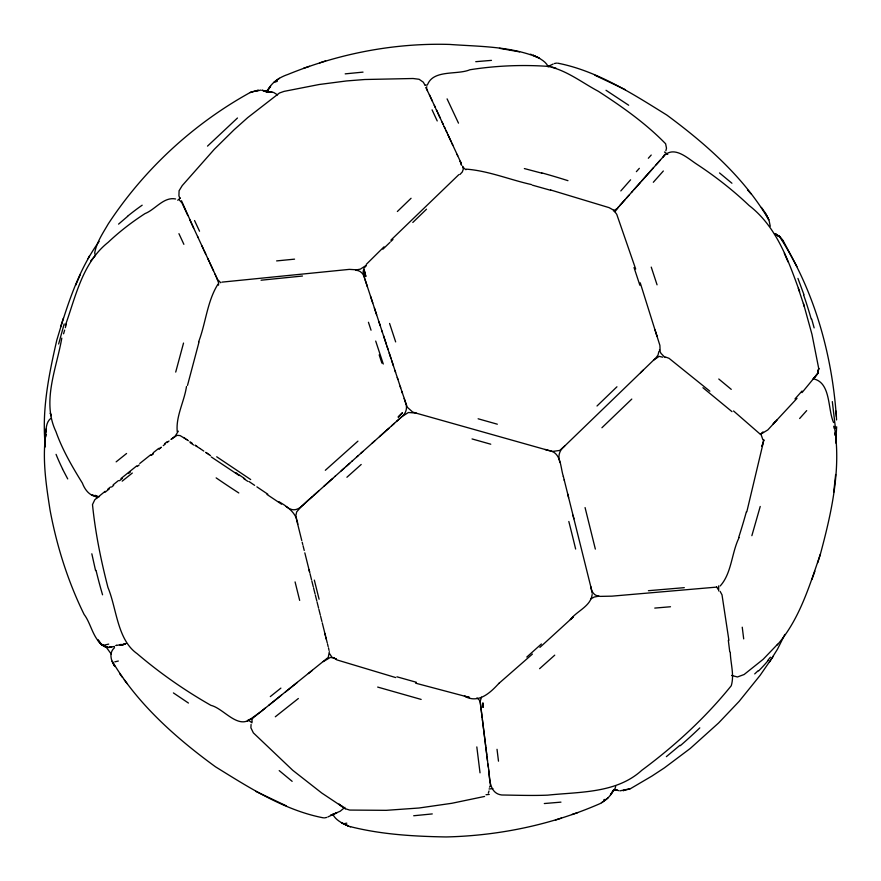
<?xml version="1.0" encoding="UTF-8"?>
<svg xmlns="http://www.w3.org/2000/svg" width="881" height="881" viewBox="0 0 881 881"><rect width="100%" height="100%" fill="white"/><g stroke="black" fill="none" stroke-linecap="round" stroke-linejoin="round"><path stroke-width="1.32" d="M218.543 285.169L218.576 282.79L216.076 276.337M836.664 426.778L835.673 442.967M251.074 724.457L250.898 727.816L253.365 732.871L292.734 770.291L321.796 793.054L345.341 808.725L349.625 810.068L386.208 810.333L418.993 808.009L451.865 803.285L484.594 796.446M50.757 418.409C45.272 422.803 46.219 430.974 45.46 437.251L45.768 434.19C42.222 459.519 46.164 485.112 50.063 510.132C56.802 546.209 67.947 581.526 84.147 614.509C91.987 624.585 93.496 643.582 107.79 647.161L101.888 644.98L97.901 640.267L101.888 644.98L107.042 647.205L101.645 644.749L98.132 640.19L101.645 644.749L106.337 647.238L101.601 644.551L105.621 647.172L108.792 647.48L114.519 646.434M777.24 644.958C799.563 619.42 809.507 585.656 820.376 554.204C831.411 512.984 841.432 469.32 834.395 426.58M833.723 492.226L835.651 474.507M718.698 585.865L718.643 590.931M45.746 432.417L46.164 429.003M592.153 594.543C590.788 606.326 576.846 610.996 570.337 619.585L573.399 616.81L539.91 647.381M329.351 651.676L328.25 657.391L268.65 705.417M762.803 444.575L746.813 511.828M187.51 385.393L199.018 342.026M665.871 150.761L666.499 148.195L665.618 143.768C645.751 123.351 622.173 106.711 598.309 91.283C581.923 82.561 566.439 70.15 547.971 66.372C521.926 64.566 495.684 65.712 469.881 69.764C457.338 75.149 433.683 69.39 427.604 84.477M658.889 351.497L658.008 355.109L655.827 357.961L562.585 448.066A10.605 8.403 -78.4 0 0 559.017 458.726L559.809 462.25M175.715 372.079L183.534 343.05M61.791 338.128C56.56 368.588 41.594 401.505 55.921 431.547C62.386 449.839 72.198 466.666 82.374 483.107C85.16 490.53 90.699 497.38 99.498 496.631M186.508 386.473C184.283 401.56 175.704 416.35 177.246 431.723M58.642 343.997L64.17 323.977M760.226 506.465L751.867 535.681M99.124 241.449C77.969 270.621 67.077 306.048 56.791 340.176C48.807 374.954 41.44 411.064 45.405 446.876M63.575 333.8L64.632 330.122M65.337 327.677L66.383 323.999M198.654 341.795C205.813 323.041 207.189 301.247 217.948 284.211M615.687 786.447L614.927 789.068L610.478 794.717L613.462 790.125M65.337 325.43C75.81 296.148 82.506 262.648 108.176 242.319C119.497 231.593 131.908 222.067 145.002 213.598C155.309 209.568 163.712 196.54 175.594 198.974M817.733 562.728L820.376 554.204M488.349 793.076L489.01 790.973M60.547 326.917L63.3 318.371M739.115 537.553C731.538 552.839 731.77 573.256 720.184 585.986M811.875 579.577L814.892 571.185M80.138 274.927L75.612 285.323M784.861 634.441L777.549 649.077L769.432 662.072M88.067 258.618L89.433 255.953M614.949 211.792L618.583 206.936M481.489 697.19L480.156 701.485L481.83 714.976M178.325 431.161L175.242 436.018L171.31 439.19M612.835 791.105C610.28 796.798 605.313 800.598 600.06 803.615C551.605 824.803 498.888 835.717 446.094 836.95C413.497 836.377 380.669 834.483 348.997 826.301C342.984 823.636 335.947 820.552 332.853 814.374M773.419 656.07L760.105 675.364L739.071 701.441L718.566 723.004L690.23 748.487L664.406 767.869L651.83 776.128L630.532 788.627L619.894 790.874M266.084 91.899L270.577 86.206L267.582 90.853C271.337 82.484 279.53 77.264 287.944 74.433C339.009 53.554 394.501 42.795 449.695 44.435C479.198 46.605 510.738 46.109 538.445 57.728C542.156 59.974 546.374 62.463 548.114 66.626M114.53 647.678C108.605 652.788 110.94 660.926 114.871 666.51L112.25 661.246C137.425 703.908 175.826 737.893 215.515 766.822C248.982 787.493 284.266 810.355 323.426 817.854M760.986 434.421L762.99 431.855M366.221 264.443L384.006 246.845M767.725 660.508L770.423 657.204M344.9 807.337L340.209 811.236L330.628 815.31L336.894 812.8M777.648 644.198L763.166 659.307L744.115 674.516L737.441 676.971L731.637 675.441M802.007 392.629L817.799 373.423L818.713 368.456L811.985 334.406L803.428 303.416M94.873 256.03L90.798 260.765M806.688 410.623L799.64 418.519M802.018 391.032L794.992 398.917M636.379 171.663L639.342 168.326M663.338 171.002L653.317 182.279M797.008 398.366L773.111 424.091L777.097 419.94M366.342 265.566L363.985 268.209L363.115 271.656L364.69 278.495M632.536 191.265L617.129 208.566L613.407 210.878M641.985 180.649L645.729 176.442M619.651 205.736L624.86 199.888M626.358 198.214L629.023 195.208M631.446 192.487L640.531 182.29M660.122 160.287L634.111 189.492M656.07 164.835L663.811 156.146A10.616 5.066 19 0 0 664.461 154.417M645.553 176.641L653.449 167.775M648.339 158.25L651.224 155.034M459.926 174.504L462.294 171.971L463.263 169.317L462.932 167.005M775.093 422.021L767.847 429.895L762.594 433.1M207.52 146.114L237.463 118.01M397.364 211.506L411.075 198.269M412.793 222.475L426.503 209.215M631.798 399.071L601.921 427.748M390.911 240.128L458.803 174.669M616.942 386.792L597.01 405.998M382.894 249.202L390.063 242.275M390.999 241.372L392.97 239.456M662.732 157.358C673.227 144.231 687.224 158.029 696.981 164.34C715.504 176.519 733.036 190.23 749.103 205.515C776.701 226.802 788.154 260.203 799.64 291.688M640.553 372.729L643.262 370.108M754.709 673.91L758.222 670.639M541.397 643.989L526.783 657.061M554.744 655.156L539.59 668.69M325.32 470.289L357.939 441.139M312.447 496.565L301.621 506.234L296.688 511.85L295.873 515.638L296.49 519.338M313.317 495.794L318.746 490.937M323.856 486.378L335.287 476.158M341.222 470.85L344.019 468.351M346.035 466.556L352.521 460.752M357.091 456.666L362.95 451.435M371.98 443.374L374.711 440.918M379.469 436.679L385.316 431.437M385.988 430.842L388.818 428.32M391.638 425.798L394.413 423.32M396.483 421.459L401.868 416.658L408.388 412.506L415.744 413.035L548.301 450.389C561.384 451.953 560.25 467.117 563.411 476.676M346.905 477.26L361.199 464.485M415.634 683.182L469.551 697.477L464.452 696.122C478.097 704.007 489.891 693.226 498.767 683.513L499.075 683.238M332.666 478.493L310.42 498.371C304.385 502.71 298.637 512.753 290.058 508.921M334.923 476.478L349.669 463.307M351.838 461.369L357.95 455.906M360.648 453.495L402.661 415.942A10.605 9.526 -68.5 0 0 406.317 405.271L404.159 398.41M564.677 446.039L559.721 450.444L552.266 451.479L544.998 449.453M532.432 654.065L498.767 683.513M118.572 224.126L127.624 216.363M365.813 265.61L360.351 269.146L355.561 270.026M177.72 200.251L180.352 197.983M679.956 745.293L666.355 756.658M760.49 434.223L761.988 432.978M116.149 461.853L126.578 453.495M298.362 698.501L275.301 716.782M122.195 481.158L132.315 473.031M105.158 491.301L94.818 499.725L92.494 504.571C95.313 532.498 100.908 560.283 107.956 587.484C116.777 608.661 117.217 639.705 137.172 653.702C160.045 673.227 184.823 690.484 210.955 705.362C223.62 708.368 237.76 729.633 250.942 718.764L247.109 721.264M107.823 489.153L110.488 486.995M113.164 484.836L118.417 480.597M280.885 688.116L270.302 696.596M121.005 478.515L136.863 465.785M105.114 492.237L109.332 488.856M111.546 487.083L113.66 485.387M128.461 473.526L130.388 471.985M151.18 455.323L153.173 453.726M159.043 449.024L161.014 447.438M163.249 445.654L165.298 444.013M167.016 442.625L169.031 441.007M171.068 439.388L177.092 435.335L180.076 435.577L186.937 439.718M119.475 480.729L122.448 478.35M137.227 466.512L139.176 464.948M151.4 455.147L153.327 453.605M159.274 448.836L161.256 447.24M260.743 711.749L250.391 719.182M261.382 711.231L265.412 708.005M285.411 691.981L297.338 682.423M308.372 673.58L312.359 670.375M281.568 695.065L253.53 717.53A10.616 6.013 11.7 0 0 252.164 721.737M323.305 661.609L330.243 657.49L334.053 657.722M139.771 463.472L150.684 454.772M153.228 452.746L158.712 448.396M164.538 443.76L167.225 441.623M279.409 78.31L274.013 82.296L277.295 81.371M601.536 802.745L608 797.966M653.592 360.131L659.131 356.353L662.732 357.201M255.809 91.36L260.754 90.082M624.893 789.839L623.087 790.686L630.025 788.847M250.061 92.582L258.562 90.148M250.512 92.329C193.402 123.792 144.077 169.339 108.286 223.851C102.945 233.069 96.646 242.242 94.696 252.891L95.412 255.545M590.744 598.915L594.301 597.01L599.476 596.063M553.136 64.06L548.345 66.328M327.897 816.929L336.245 813.075M547.938 66.659L550.449 65.646L548.202 66.549M303.582 68.278L309.506 66.306M319.616 62.892L325.596 60.91M555.459 820.079L561.439 818.097M571.912 814.54L577.837 812.579M108.704 644.11L103.407 645.299M118.351 661.025L114.772 661.862M326.719 817.425L324.384 817.909M346.795 823.151L344.548 823.592M554.38 63.542L556.627 63.091M251.008 92.131L257.593 90.402M121.016 645.068L124.805 644.198L116.072 645.41M125.443 644.077L122.261 644.793L123.395 644.54M116.523 645.41L116.138 645.487M120.466 644.617L121.27 644.452L119.585 644.793M124.276 643.846L125.543 643.593M125.113 643.681L125.95 643.515M221.946 282.129L349.35 269.377L355.946 269.773M261.051 280.213L302.469 276.028M603.892 799.618L605.005 799.485M716.638 587.109L611.965 596.151L600.225 596.382M345.187 73.861L363.027 72.121M432.274 813.923L413.696 815.751M684.295 587.66L648.416 590.699M276.623 260.908L294.562 259.146M486.004 794.739L489.252 794.42M560.955 802.139L544.304 803.538M475.751 61.681L491.477 60.371M489.054 788.969L492.897 788.616M670.496 606.756L654.759 608.088M425.038 85.204L427.351 84.994M466.313 169.141C488.448 170.826 509.692 179.713 531.353 184.547M774.575 233.762L779.531 236.758L774.575 233.762L779.222 236.075L783.11 240.722L778.892 235.888M277.559 94.917L273.683 92.472L265.941 91.591L271.293 92.164L261.899 90.258L268.936 92.064L263.221 90.6M557.662 63.157C597.307 70.843 632.954 94.058 666.818 115.048C705.857 143.889 744.093 177.444 768.75 219.732L766.018 214.16L769.014 220.184L770.269 226.252M265.941 91.591L272.493 92.274M97.174 495.926L91.998 495.243L93.992 495.574M519.581 51.869L499.494 48.312M814.473 379.105C831.014 383.62 827.7 409.676 833.58 422.528M613.958 789.596L617.394 790.29L613.98 789.475M530.417 54.226L531.177 54.391M349.79 826.598L350.572 826.774M614.035 789.508L618.693 790.653M524.36 168.568L541.793 173.172M421.162 699.426L377.663 687.07M532.234 185.12L551.032 190.406M416.416 682.29L396.924 676.806M478.119 418.783L497.336 424.202M472.051 438.936L490.761 444.211M395.712 677.566L336.597 659.814M550.603 189.966L609.057 207.63L613.539 210.107M551.847 67L556.12 68.289M416.548 413.266L412.649 412.044L407.253 407.198L401.857 391.428M665.331 356.959L669.031 358.314L709.866 391.186M777.813 235.48L774.553 234.236L779.222 236.075C814.529 290.389 832.534 355.495 836.576 419.951M336.432 659.065L333.271 657.843L336.388 659.274M342.456 823.239L348.193 825.893L341.454 822.766M539.513 58.212L532.752 55.074L538.445 57.728M594.961 75.259L625.268 89.653M255.776 791.369L286.402 805.895M606.018 90.28L628.671 105.235M239.191 475.553L211.275 456.953M250.689 479.539L216.715 456.787M188.435 703.049L173.414 692.918M266.998 494.461L281.535 504.185M286.171 506.597L288.99 508.48M195.175 445.268L197.157 446.601M198.093 447.229L199.954 448.484M205.68 452.349L207.641 453.671M208.621 454.332L210.537 455.62M186.563 439.465L188.424 440.72M189.944 441.744L192.113 443.198M195.307 445.357L197.355 446.744M200.439 448.814L203.808 451.083M206.066 452.603L209.017 454.596M235.789 472.634L237.738 473.956M238.575 474.507L244.841 478.735M248.971 481.522L254.631 485.343M256.889 486.852L267.791 494.197M278.803 501.619C287.602 506.773 297.007 513.194 297.745 524.393M243.486 478.449L247.781 481.345M190.142 442.625L193.666 445.015M341.795 806.28L342.533 806.798L338.943 804.133L345.341 808.725M183.777 437.505L185.638 438.837M248.112 719.931L252.01 722.827M664.505 151.995L667.754 154.406M702.95 387.717L731.99 411.647M292.151 781.337L279.211 770.6M719.513 172.929L731.924 183.237M718.775 379.006L731.263 389.358M733.543 410.953L760.942 434.818M220.768 282.746L217.53 279.464L215.085 274.189M665.012 357.51L660.937 353.314L659.417 349.977M179.405 200.119L181.949 202.828L187.851 215.559M111.281 654.109L105.621 646.357M747.506 189.878L750.975 193.82M119.739 673.778L122.547 677.489M124.287 679.846L127.117 683.59M613.782 210.306L616.755 214.336L635.675 269.013M761.393 207.398L765.809 213.643M329.604 653.691L332.324 657.733M783.11 240.656L796.942 266.602M424.829 84.906L423.309 82.186L419.114 79.279L413.057 78.508L364.789 79.51L346.442 80.953L319.197 84.499L284.034 91.382L279.464 93.001L247.748 117.591L234.06 129.804L214.358 149.241L182.202 185.638L179.085 190.759L178.931 195.835L179.9 198.39M720.096 591.338L722.002 594.796L728.906 640.377M67.716 478.912L62.474 468.934M716.682 586.867L717.949 589.246M425.798 87.494L429.895 95.831M447.085 98.87L458.494 123.142M183.876 244.323L178.942 233.663M432.064 109.839L437.218 120.95M199.535 231.229L194.558 220.547M440.104 117.812L436.205 109.42M446.017 130.553L446.964 132.591M203.918 250.149L205.758 254.113M430.402 96.943L432.362 101.15M434.3 105.335L435.302 107.471M437.571 112.372L443.528 125.201M442.108 122.14L443.077 124.232M444.002 126.225L451.171 141.665M457.713 155.75L447.9 134.617M429.399 94.763L435.743 108.44M444.079 126.379L445.07 128.516M457.063 154.351L461.071 162.985M436.271 109.563L437.24 111.656M451.843 143.118L452.801 145.167M193.71 228.168L181.486 200.747M197.564 236.46L203.445 249.136M207.751 258.408L212.629 268.903M213.114 269.949L215.614 275.335M189.778 219.688L191.717 223.873M192.135 224.776L198.027 237.463M201.903 245.821L209.238 261.613M209.689 262.593L213.554 270.896M784.31 253.254L788.055 261.866M427.505 90.688L426.635 88.629A10.616 5.077 19 0 1 426.822 86.734M797.933 278.396L803.968 294.739M761.459 435.632L762.957 439.927M798.307 288.307L804.386 306.753M651.246 267.108L657.061 284.827M634.023 267.538L639.87 285.246M389.578 323.448L395.657 341.905M379.171 354.878L381.902 363.126M365.152 279.927L367.421 286.788M370.505 296.159L372.751 302.998M374.359 307.887L376.639 314.803M378.962 321.873L380.174 325.541M381.914 330.849L386.429 344.537M386.946 346.134L388.092 349.614M389.237 353.094L393.422 365.813M394.963 370.483L397.871 379.315M400.139 386.23L402.463 393.256M382.387 332.269L364.062 276.601A10.616 9.537 -68.3 0 0 356.034 270.28M383.499 335.639L391.01 358.479M391.671 360.472L395.58 372.344M397.276 377.509L400.668 387.827M368.445 322.27L371.044 330.21M640.223 282.801L656.973 336.223L655.079 329.979M656.609 335.011L659.891 345.385L660.1 350.12M811.676 319.021L814.143 327.897M585.072 507.577L595.347 549.094M299.672 600.402L295.08 581.912M319.098 599.234L314.33 580.094M51.021 415.81L50.327 413.068L50.735 414.72M564.203 479.87L591.459 589.367A10.605 8.392 -78.5 0 0 598.254 595.941M296.82 520.66L301.765 540.549M302.183 542.211L302.767 544.557M303.064 545.735L304.242 550.471M304.826 552.839L309.705 572.43M310.002 573.597L311.522 579.731M311.83 580.964L313.295 586.834M313.581 588.001L315.079 594.014M315.376 595.215L316.797 600.919M317.083 602.053L318.57 608.044M318.867 609.245L320.332 615.114M320.618 616.282L321.917 621.501M322.248 622.812L325.585 636.225M325.882 637.404L327.269 642.976M327.545 644.088L328.173 646.632M309.088 569.941L309.638 572.176M563.344 476.434L564.347 480.464M567.727 494.054L568.608 497.578M573.002 515.242L573.883 518.777M324.913 633.527L326.322 639.21M95.566 570.569L91.833 553.786M328.492 647.898L329.065 650.42M590.733 586.449L592.098 593.144M832.314 401.604L835.452 428.1M833.889 426.162L834.219 428.496M742.243 627.195L743.696 638.89M728.312 640.333L729.743 651.731M497.027 749.313L498.492 761.173M476.819 746.912L480.024 772.835M485.684 746.086L483.041 724.777M485.816 747.11L488.316 767.285M487.909 763.97C490.012 774.069 487.38 793.252 501.752 794.992C517.048 795.224 532.377 795.774 547.674 795.147C579.731 791.755 616.447 793.484 641.831 770.269C674.857 745.833 705.461 717.729 731.263 685.726C734.501 674.989 730.525 663.36 730.283 652.292M482.204 718.004L480.266 702.399A10.616 6.013 11.7 0 0 476.929 697.917M481.962 716.077L485.134 741.681M485.244 742.54L486.797 755.05M488.603 769.565L490.442 785.103A10.616 6.013 11.7 0 1 489.495 787.14M482.37 719.37L482.92 723.775M486.962 756.327L487.479 760.534M834.748 433.034L834.99 435.28M836.41 416.614L836.014 411.119M127.514 216.286A506.465 311.4 22.2 0 1 142.171 205.196M541.892 172.907A503.668 346.784 10.1 0 1 567.959 180.671M620.819 190.924A503.954 8.425 -49.9 0 1 630.609 179.812M465.961 169.736A10.605 5.066 19 0 1 462.536 166.135M803.593 294.893A498.778 467.018 -51.9 0 1 811.258 319.175M238.795 492.964A496.895 203.544 21.6 0 1 216.153 477.876M568.818 521.475A490.783 95.908 72.2 0 1 575.634 549.039M62.584 468.934A498.965 262.979 9.8 0 1 56.065 454.354M102.559 594.807A513.997 443.297 -69.4 0 1 96.04 570.381M95.566 495.32A10.605 1.211 73.8 0 1 96.701 498.305M767.99 660.673A503.613 251.426 29.1 0 1 758.618 670.904M699.8 727.893A496.95 472.943 -84.5 0 1 680.297 745.711M746.383 511.729A512.533 417.363 -70.4 0 1 738.696 537.421M383.279 364.029A498.558 12.18 71.3 0 1 375.702 341.068M482.931 703.06L483.03 707.256L482.931 703.06M818.713 368.456L817.799 373.423L813.174 379.039L817.799 373.423L818.713 368.456M762.891 443.077L761.999 446.425L763.937 439.839L762.891 443.077M402.375 412.815L398.234 416.999L402.375 412.815M111.502 646.885L108.792 647.48L111.502 646.885M777.372 234.853L774.95 233.784L777.372 234.853M461.115 163.051L460.135 161.212L461.468 165.165L461.115 163.051M365.813 276.304L364.183 269.96L365.813 276.304"/></g></svg>
